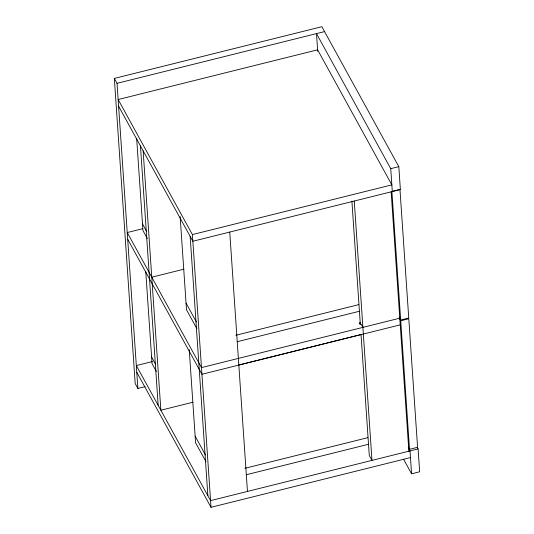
<?xml version="1.0" encoding="UTF-8"?>
<svg xmlns="http://www.w3.org/2000/svg" width="534" height="534" viewBox="0 0 534 534"><rect width="100%" height="100%" fill="white"/><g stroke="black" fill="none" stroke-linecap="round" stroke-linejoin="round"><path stroke-width="0.8" d="M145.148 386.643L137.885 388.458L135.189 383.559L114.343 78.425L321.868 26.7L398.811 166.648L400.373 189.537L192.847 241.261L118.601 106.206M114.343 78.425L117.039 83.324L324.565 31.599M142.611 228.719L127.232 232.55L201.478 367.606L399.779 318.177M317.703 51.304L316.495 33.609L390.741 168.664L398.811 166.648M192.394 234.586L391.849 184.871L317.603 49.822L118.147 99.531L192.394 234.586L211.023 507.3L410.479 457.585M151.776 277.199L183.856 269.203M235.894 335.265L358.795 304.627M152.47 361.545L136.317 365.57L210.563 500.625L418.095 448.9L419.657 471.782L411.587 473.798L403.557 459.193M237.156 341.733L359.249 311.302M400.674 320.006L408.744 317.997L399.966 189.457L391.896 191.472L400.674 320.006L399.072 317.089M399.525 318.578L400.727 320.774L408.797 318.758L417.581 447.298L409.511 449.308L408.303 447.118M238.745 365.002L360.837 334.571M400.24 324.852L201.932 374.281L127.686 239.225M192.941 402.222L160.861 410.219L143.145 150.855M244.979 468.278L367.879 437.646M246.247 474.753L368.34 444.321M362.886 327.375L361.118 324.158A1.462 0.901 -3.9 0 1 359.275 323.664A1.462 0.901 -3.9 0 1 360.196 322.476M417.288 447.439L418.095 448.9M408.417 447.993L410.019 450.91L411.587 473.798M142.505 223.92L146.45 231.095M186.052 303.132L196.425 321.995M147.304 238.484L142.958 230.595L136.657 138.293M196.879 328.67L186.506 309.807L180.145 216.677M151.589 356.939L155.534 364.115M195.137 436.151L205.51 455.015M156.389 371.504L152.05 363.614L145.742 271.312M205.97 461.69L195.598 442.826L189.236 349.697M136.777 372.245L211.023 507.3M390.741 168.664L392.303 191.546M400.727 320.774L409.511 449.308M391.148 191.833L408.87 451.197M354.256 201.031L371.978 460.395L369.281 455.495L361.051 334.958M351.906 201.118L360.31 324.151M229.74 232.063L247.456 491.427M190.151 236.362L207.873 495.726M140.449 145.956L158.171 405.319M117.039 83.324L137.885 388.458"/></g></svg>
